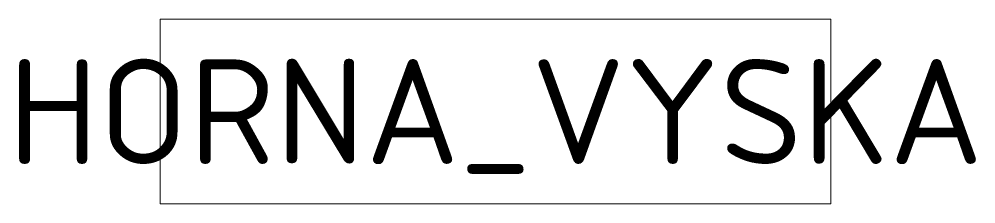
# Model space of a CAD drawing. Header units: metres. Extents: x -3.4 to 19.5, y 0 to 4.4.
import ezdxf
from ezdxf.enums import TextEntityAlignment as Align

# ---------------------------------------------------------------- set-up
doc = ezdxf.new("R2010")
doc.units = ezdxf.units.M
doc.styles.add('DP_ISOCPEUR', font='isocpeur.ttf')

msp = doc.modelspace()

# ---------------------------------------------------------------- wipeouts: each hides what was drawn before it
at = {"color": 0, "lineweight": 9}
msp.add_wipeout([(0, 4.4), (0, 0), (16, 0), (16, 4.4)], dxfattribs=at)

# ---------------------------------------------------------------- next in the draw order: linework, layer by layer
msp.add_lwpolyline([(0, 4.4), (0, 0), (16, 0), (16, 4.4)], close=True, dxfattribs=at)

# ---------------------------------------------------------------- next in the draw order: texts
at = {"color": 0, "style": 'DP_ISOCPEUR'}
msp.add_attdef('HORNA_VYSKA', text='', height=2.5, dxfattribs=at).set_placement((8, 2.2), align=Align.MIDDLE_CENTER)

doc.saveas('drawing.dxf')
